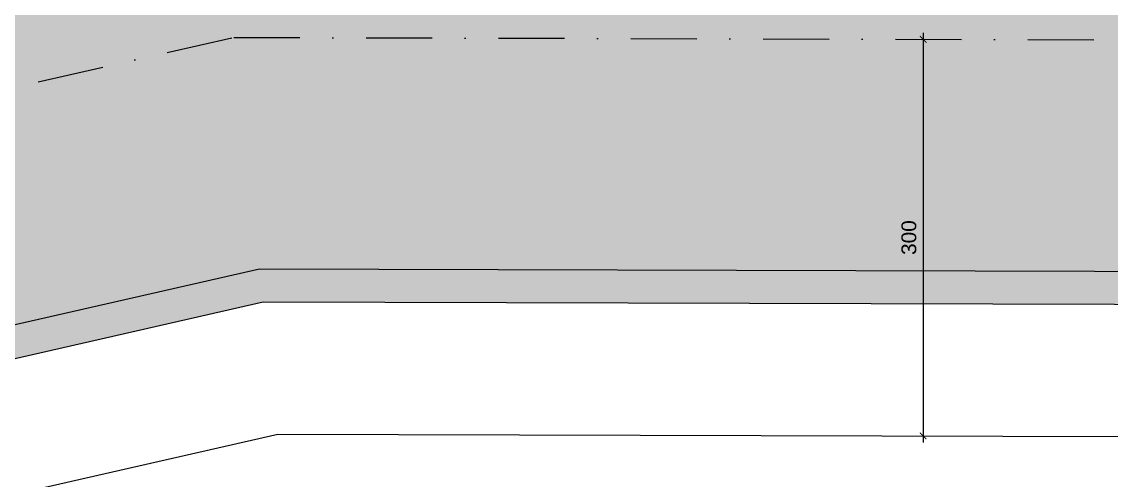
# Model space of a CAD drawing. Header units: centimetres. Extents: x 96271 to 179142, y 9855 to 112216.
# Drawn here: x 99687 to 100511, y 80820 to 81167 of the extents above; entities that cross this region are included whole.
import ezdxf

# ---------------------------------------------------------------- set-up
doc = ezdxf.new("R2010")
doc.units = ezdxf.units.CM
doc.header["$LTSCALE"] = 100
doc.header["$MEASUREMENT"] = 0
doc.header["$PDSIZE"] = 0.2
doc.linetypes.add('DASHDOT', pattern=[1, 0.5, -0.25, 0, -0.25])
doc.layers.get('0').update_dxf_attribs({"linetype": 'CONTINUOUS'})
doc.layers.get('DEFPOINTS').update_dxf_attribs({"linetype": 'CONTINUOUS'})
for name, color, linetype in [('A-Dim', 2, 'CONTINUOUS'), ('A-Otln-Lot Limit', 4, 'CONTINUOUS'), ('A-Patt-Strcr', 8, 'CONTINUOUS'), ('A-Setback', 3, 'DASHDOT'), ('A-Wall-Strctr', 6, 'CONTINUOUS')]:
    doc.layers.add(name, color=color, linetype=linetype)
doc.styles.get("Standard").update_dxf_attribs({"font": 'arial.ttf'})
doc.dimstyles.new('1-50', dxfattribs={"dimtxt": 11.25, "dimasz": 5, "dimexe": 5, "dimexo": 5, "dimgap": 5, "dimtad": 1, "dimdec": 1, "dimrnd": 0.5, "dimzin": 12, "dimdsep": 46, "dimtxsty": 'Standard', "dimblk": 'ARCHTICK', "dimcen": 0.09, "dimdle": 5, "dimadec": 0, "dimazin": 3, "dimtfac": 1, "dimtdec": 1, "dimtix": 1, "dimtofl": 0, "dimtmove": 1, "dimatfit": 3, "dimfxl": 5, "dimtolj": 1, "dimtzin": 0, "dimarcsym": 0})

# ---------------------------------------------------------------- blocks, each defined once
blk = doc.blocks.new('_ArchTick')
at = {"color": 0, "linetype": 'ByBlock', "const_width": 0.15}
blk.add_lwpolyline([(-0.5, -0.5), (0.5, 0.5)], dxfattribs=at)
blk = doc.blocks.new('*D1200')
at = {"layer": 'A-Dim', "color": 0, "lineweight": -2, "transparency": 16777216}
blk.add_line((100368.9207723848, 81158.85580043658), (100368.9207723848, 80848.85467746234), dxfattribs=at)
at = {"layer": 'DEFPOINTS', "color": 0, "transparency": 16777216}
for p in [(100368.9207723823, 81153.85580043658), (100368.9207723823, 80853.85467746234), (100368.9207723848, 80853.85467746234)]:
    blk.add_point(p, dxfattribs=at)
at = {"layer": 'A-Dim', "color": 0, "lineweight": -2, "transparency": 16777216, "xscale": 5, "yscale": 5, "zscale": 5}
for p, rotation in [((100368.9207723848, 81153.85580043658), 90), ((100368.9207723848, 80853.85467746234), 270)]:
    blk.add_blockref('_ArchTick', p, dxfattribs=dict(at, rotation=rotation))
at = {"layer": 'A-Dim', "color": 0, "transparency": 16777216, "insert": (100358.1729893016, 81003.85523894941), "char_height": 11.25, "attachment_point": 5, "rotation": 90}
blk.add_mtext('\\A1;300', dxfattribs=at)

msp = doc.modelspace()

# ---------------------------------------------------------------- hatches: boundary and pattern name
at = {"layer": 'A-Patt-Strcr'}
h = msp.add_hatch(dxfattribs=at)
h.set_pattern_fill('AR-CONC', color=256, scale=2, angle=-1.272221872585407e-14)
h.set_pattern_definition([(49.99999999999999, (89598.393168743, 77124.04686877379), (14.34520365201507, -1.255042699651905), [1.5, -16.5]), (355, (89598.393168743, 77124.04686877379), (-2.775026672259997, 15.04384267400024), [1.2, -13.2]), (100.45144446, (89599.58860236302, 77123.9422818938), (11.57017693454224, 13.78879981937259), [1.27480384, -14.02284224]), (46.18419999999998, (89598.393168743, 77128.04686877379), (21.34482661343145, -3.310385615861536), [2.25, -24.75]), (96.63563548999993, (89600.171903643, 77127.77100263379), (18.69323891348457, 19.48237201549101), [1.91220684, -21.03427519999999]), (351.1841639899999, (89598.393168743, 77128.04686877379), (18.69323890109547, 19.4823720053998), [1.8, -19.80000002]), (20.99999999999998, (89600.393168743, 77127.04686877379), (11.93814104236923, -8.052377813306778), [1.5, -16.5]), (326.0000000000001, (89600.393168743, 77127.04686877379), (4.866306638431638, 14.50300090093706), [1.2, -13.2]), (71.45144473999999, (89601.38801382299, 77126.3758372938), (16.80444753459942, 6.450623056127073), [1.2748038, -14.02284224]), (37.49999999999998, (89598.393168743, 77124.04686877379), (0.2431971063458148, 6.65787707662623), [0, -13.04, 0, -13.4, 0, -13.25]), (7.499999999999987, (89598.393168743, 77124.04686877379), (5.261390748842974, 7.888234237647204), [0, -7.64, 0, -12.74, 0, -5.05]), (327.5, (89593.93316874301, 77124.04686877379), (10.67644872344818, -0.4510974346875975), [0, -5, 0, -15.6, 0, -20.7]), (317.5, (89591.93316874301, 77124.04686877379), (11.66372338684772, 2.002099646646352), [0, -6.5, 0, -10.36, 0, -14.7])])
h.paths.add_polyline_path([(99736.55946666919, 81200.32917634689), (99376.55946666919, 81200.32917634689), (99376.55946666919, 81175.32917634689), (99401.55946666919, 81175.32917634686), (99736.55946666919, 81175.32917634668)], flags=17)
h.paths.add_polyline_path([(98901.55946666983, 81670.32917634619), (98876.55946666983, 81670.32917634619), (98876.55946666913, 81270.3291763461), (98901.55946666913, 81270.3291763461)])
h.paths.add_polyline_path([(98901.55946666919, 82775.32917634689), (98876.55946666919, 82775.32917634689), (98876.55946666919, 82180.32917634555), (98901.55946666919, 82180.32917634555)])
edge = h.paths.add_edge_path()
edge.add_line((100486.5594666693, 82835.32917634689), (100486.5594666693, 82810.32917634689))
edge.add_line((100486.5594666693, 82810.32917634689), (100981.4603026831, 82810.32917634692))
edge.add_line((100981.4603026831, 82810.32917634692), (101043.3274460286, 80977.0098685227))
edge.add_line((101043.3274460286, 80977.0098685227), (99866.85723325188, 80980.22886579524))
edge.add_line((99866.85723325188, 80980.22886579524), (99504.72034389118, 80897.76012358716))
edge.add_arc((99826.55946666925, 81175.32917634609), 425.0000000000546, 179.999999999896, 220.7760148464379, ccw=False)
edge.add_line((99401.55946666919, 81175.32917634686), (99376.55946666919, 81175.32917634607))
edge.add_arc((99826.55946666893, 81175.32917634601), 449.9999999997381, 179.9999999999926, 222.7082701089523)
edge.add_line((99495.89195099406, 80870.10959296845), (99869.63408048381, 80955.22117434752))
edge.add_line((99869.63408048381, 80955.22117434752), (101065.6790577525, 80951.9486176114))
edge.add_line((101065.6790577525, 80951.9486176114), (101005.6765128952, 82835.32917634692))
edge.add_line((101005.6765128952, 82835.32917634692), (100486.5594666693, 82835.32917634689))
h = msp.add_hatch(dxfattribs=at)
h.set_pattern_fill('EARTH', color=256, scale=100, angle=-1.272221872585407e-14)
h.set_pattern_definition([(0, (89598.393168743, 77124.04686877379), (25.00000000000001, 24.99999999999999), [25, -25]), (0, (89598.393168743, 77133.42186877379), (25.00000000000001, 24.99999999999999), [25, -25]), (0, (89598.393168743, 77142.79686877379), (25.00000000000001, 24.99999999999999), [25, -25]), (90, (89601.518168743, 77145.92186877379), (-24.99999999999999, 25.00000000000001), [25, -25]), (90, (89610.893168743, 77145.92186877379), (-24.99999999999999, 25.00000000000001), [25, -25]), (90, (89620.268168743, 77145.92186877379), (-24.99999999999999, 25.00000000000001), [25, -25])])
edge = h.paths.add_edge_path()
edge.add_line((99504.72034389121, 80897.76012358716), (99866.85723325188, 80980.22886579524))
edge.add_line((99866.85723325188, 80980.22886579524), (101039.8676465838, 80977.01933504795))
edge.add_line((101039.8676465838, 80977.01933504795), (100981.4603026831, 82810.32917634692))
edge.add_line((100981.4603026831, 82810.32917634692), (100486.5594666693, 82810.32917634689))
edge.add_line((100486.5594666693, 82810.32917634689), (100486.5594666693, 82350.32917634671))
edge.add_line((100486.5594666693, 82350.32917634671), (100486.5594666693, 82125.32917634698))
edge.add_line((100486.5594666693, 82125.32917634698), (100486.5594666693, 82075.32917634689))
edge.add_line((100486.5594666693, 82075.32917634689), (100521.5594666693, 82075.32917634692))
edge.add_line((100521.5594666693, 82075.32917634692), (100521.5594666693, 81870.32917634671))
edge.add_line((100521.5594666693, 81870.32917634671), (100486.5594666693, 81870.32917634671))
edge.add_line((100486.5594666693, 81870.32917634671), (100486.5594666693, 81425.32917634689))
edge.add_line((100486.5594666693, 81425.32917634689), (100246.5594666693, 81425.32917634689))
edge.add_line((100246.5594666693, 81425.32917634689), (100246.5594666693, 81175.32917634689))
edge.add_line((100246.5594666693, 81175.32917634689), (99761.55946666928, 81175.32917634689))
edge.add_line((99761.55946666928, 81175.32917634689), (99401.55946666919, 81175.3291763462))
edge.add_arc((99826.55946666907, 81175.32917634606), 424.9999999998745, 180, 220.7760148464732)

# ---------------------------------------------------------------- linework, layer by layer
at = {"layer": 'A-Otln-Lot Limit'}
msp.add_lwpolyline([(96965.71235149211, 80479.1230251322), (97206.53503190057, 80394.56389811906), (97669.86528229696, 80351.71179677793), (99880.74146941159, 80855.19040855663), (101068.8652433658, 80851.93952540951), (100904.4705224221, 86012.01768742842), (100151.89443917, 86776.77348211705), (100222.0828710078, 87217.51753402143), (99747.22041209327, 87140.45557328584), (99010.37472984998, 87171.00718673415), (98361.68727322802, 87204.49951382453), (97783.53299150852, 87219.6823103129), (97242.11317160036, 86719.74746820718), (97087.26413834494, 86618.5414165034), (96965.71150074937, 80479.08005525326)], dxfattribs=at)
at = {"layer": 'A-Setback'}
msp.add_lwpolyline([(100559.0093912183, 81153.33568973682), (100410.9500393904, 85800.67365572415), (99618.4054808516, 86606.04477657125), (99624.6084074669, 86644.99568256133), (98745.2201502792, 86680.47539357163), (97970.46342294675, 86711.7336513029), (97582.10744386038, 86353.1345052312), (97469.61937340791, 80671.512322402), (97649.87765999392, 80654.84074449888), (99847.41930262849, 81155.28270592936)], close=True, dxfattribs=at)
at = {"layer": 'A-Wall-Strctr'}
for p, q in [((99504.72034389118, 80897.76012358716), (99866.85723325188, 80980.22886579524)), ((99495.89195099406, 80870.10959296845), (99869.63408048381, 80955.22117434752))]:
    msp.add_line(p, q, dxfattribs=at)
for points in [[(99869.63408048381, 80955.22117434752), (101065.6790577525, 80951.9486176114), (101005.6765128952, 82835.32917634692), (100461.5594666693, 82835.32917634689)], [(99866.85723325188, 80980.22886579524), (101039.8676465838, 80977.01933504795), (100981.4603026831, 82810.32917634692), (100486.5594666693, 82810.32917634689)]]:
    msp.add_lwpolyline(points, dxfattribs=at)

# ---------------------------------------------------------------- dimensions: what is measured, and where the dimension line sits
at = {"layer": 'A-Dim'}
dim = msp.add_aligned_dim(p1=(100368.9207723823, 81153.85580043655), p2=(100368.9207723823, 80853.85467746231), distance=2.4883775040507317e-09, dimstyle='1-50', override={"dimse1": 1, "dimse2": 1}, dxfattribs=at)
dim.commit()
dim.dimension.update_dxf_attribs({"geometry": '*D1200', "text_midpoint": (100358.1729893016, 81003.85523894941)})

doc.saveas('drawing.dxf')
